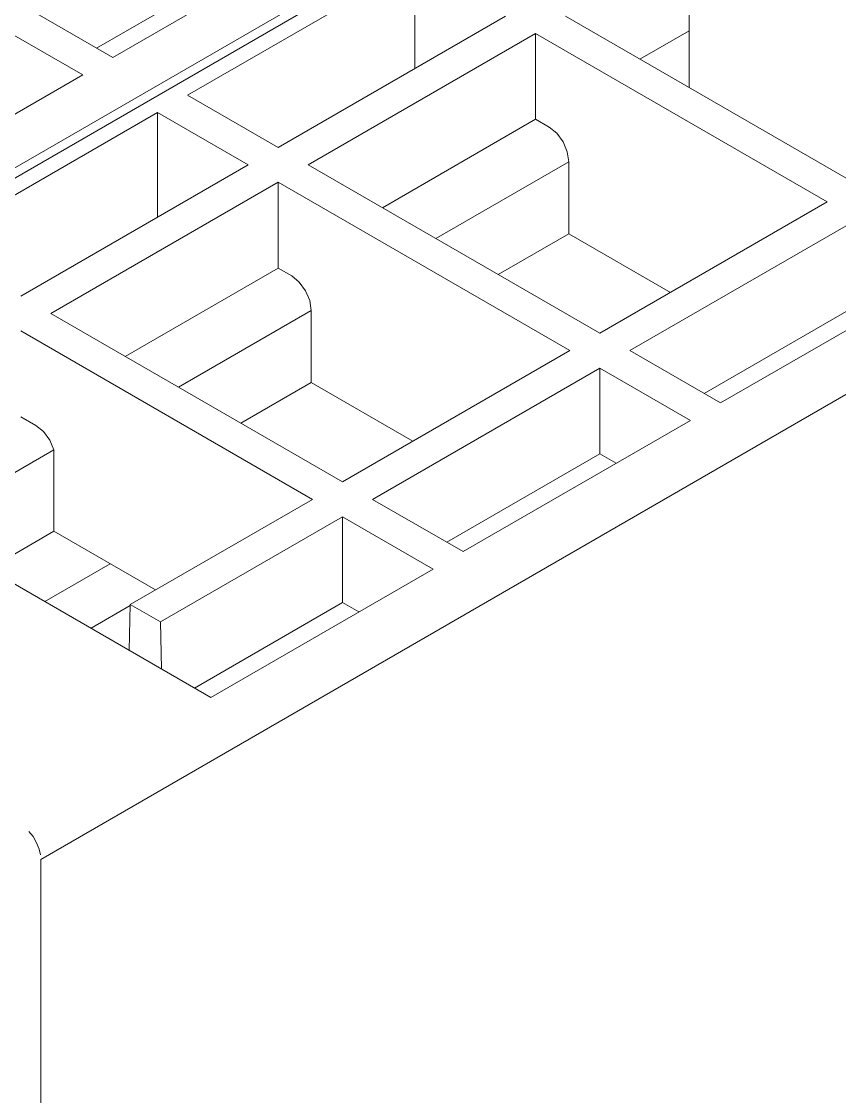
# Model space of a CAD drawing. Header units: inches. Extents: x 67578 to 72421, y -34894 to -31675.
# Drawn here: x 69764.75 to 69787.64, y -33333.8 to -33303.75 of the extents above; entities that cross this region are included whole.
import ezdxf

# ---------------------------------------------------------------- set-up
doc = ezdxf.new("R2010")
doc.units = ezdxf.units.IN
doc.header["$MEASUREMENT"] = 0

# ---------------------------------------------------------------- blocks, each defined once
blk = doc.blocks.new('ET200S')
at = {"lineweight": 0}
for p, q in [((98.118, 19.205), (119.685, 31.656)), ((97.937, 18.922), (119.504, 31.374)), ((120.018, 29.836), (120.018, 26.419)), ((109.887, 26.944), (113.884, 29.251)), ((112.292, 28.662), (109.602, 27.109)), ((115.197, 28.591), (111.201, 26.283)), ((115.197, 28.591), (115.197, 26.752)), ((109.887, 26.944), (108.296, 27.863)), ((112.793, 25.364), (116.789, 27.672)), ((122.976, 24.711), (117.848, 27.672)), ((107.766, 27.557), (109.358, 26.638)), ((120.018, 27.416), (119.154, 26.917)), ((117.319, 27.366), (113.323, 25.059)), ((117.319, 27.366), (117.319, 25.858)), ((117.319, 27.366), (122.446, 24.406)), ((105.362, 24.331), (109.358, 26.638)), ((112.793, 25.364), (111.201, 26.283)), ((110.672, 25.978), (106.676, 23.671)), ((110.672, 25.978), (110.672, 24.14)), ((110.672, 25.978), (112.264, 25.059)), ((117.319, 25.858), (114.629, 24.305)), ((117.558, 25.719), (117.319, 25.858)), ((117.558, 25.719), (117.691, 25.612)), ((117.691, 25.612), (117.803, 25.46)), ((117.803, 25.46), (117.877, 25.284)), ((108.621, 12.852), (130.188, 25.304)), ((117.877, 25.284), (117.903, 25.112)), ((108.268, 22.752), (112.264, 25.059)), ((118.45, 22.098), (113.323, 25.059)), ((117.903, 25.112), (115.566, 23.763)), ((117.903, 25.112), (117.903, 23.845)), ((112.793, 24.753), (108.797, 22.446)), ((112.793, 24.753), (112.793, 23.245)), ((112.793, 24.753), (117.921, 21.793)), ((118.45, 22.098), (122.446, 24.406)), ((122.976, 24.1), (118.979, 21.793)), ((116.664, 23.13), (117.903, 23.845)), ((119.689, 22.814), (117.903, 23.845)), ((112.793, 23.245), (110.103, 21.692)), ((113.033, 23.107), (112.793, 23.245)), ((113.033, 23.107), (113.165, 22.999)), ((120.571, 20.874), (124.568, 23.181)), ((113.165, 22.999), (113.277, 22.847)), ((113.277, 22.847), (113.351, 22.672)), ((113.351, 22.672), (113.377, 22.5)), ((113.377, 22.5), (111.041, 21.151)), ((113.377, 22.5), (113.377, 21.232)), ((122.976, 22.592), (120.286, 21.039)), ((113.925, 19.486), (108.797, 22.446)), ((108.268, 22.14), (113.395, 19.18)), ((113.925, 19.486), (117.921, 21.793)), ((120.571, 20.874), (118.979, 21.793)), ((118.45, 21.487), (114.454, 19.18)), ((118.45, 21.487), (118.45, 19.979)), ((118.45, 21.487), (120.042, 20.568)), ((112.139, 20.517), (113.377, 21.232)), ((115.163, 20.201), (113.377, 21.232)), ((111.609, 15.7), (102.239, 21.109)), ((108.535, 20.478), (108.268, 20.632)), ((108.535, 20.478), (108.666, 20.372)), ((116.046, 18.261), (120.042, 20.568)), ((108.666, 20.372), (108.777, 20.222)), ((108.777, 20.222), (108.852, 20.049)), ((108.852, 20.049), (107.277, 19.14)), ((108.852, 20.049), (108.852, 18.619)), ((118.45, 19.979), (115.76, 18.426)), ((118.736, 19.814), (118.45, 19.979)), ((110.195, 17.332), (113.395, 19.18)), ((116.046, 18.261), (114.454, 19.18)), ((113.925, 18.874), (110.724, 17.027)), ((113.925, 18.874), (113.925, 17.366)), ((113.925, 18.874), (115.517, 17.955)), ((107.702, 17.955), (108.852, 18.619)), ((110.638, 17.588), (108.852, 18.619)), ((108.692, 17.384), (109.842, 18.048)), ((111.609, 15.7), (115.517, 17.955)), ((110.195, 17.312), (109.505, 16.914)), ((110.195, 17.332), (110.177, 16.527)), ((110.724, 17.027), (110.195, 17.332)), ((113.925, 17.366), (111.324, 15.865)), ((114.21, 17.201), (113.925, 17.366)), ((110.743, 16.2), (110.724, 17.027)), ((108.485, 13.253), (108.412, 13.346)), ((108.547, 13.145), (108.485, 13.253)), ((108.591, 13.035), (108.547, 13.145)), ((108.615, 12.935), (108.591, 13.035)), ((108.621, -52.631), (108.621, 12.852))]:
    blk.add_line(p, q, dxfattribs=at)

msp = doc.modelspace()

# ---------------------------------------------------------------- block references
at = {"xscale": 1.59100124616462, "yscale": 1.59100124616462, "zscale": 1.59100124616462}
msp.add_blockref('ET200S', (69592.479, -33347.624), dxfattribs=at)

doc.saveas('drawing.dxf')
